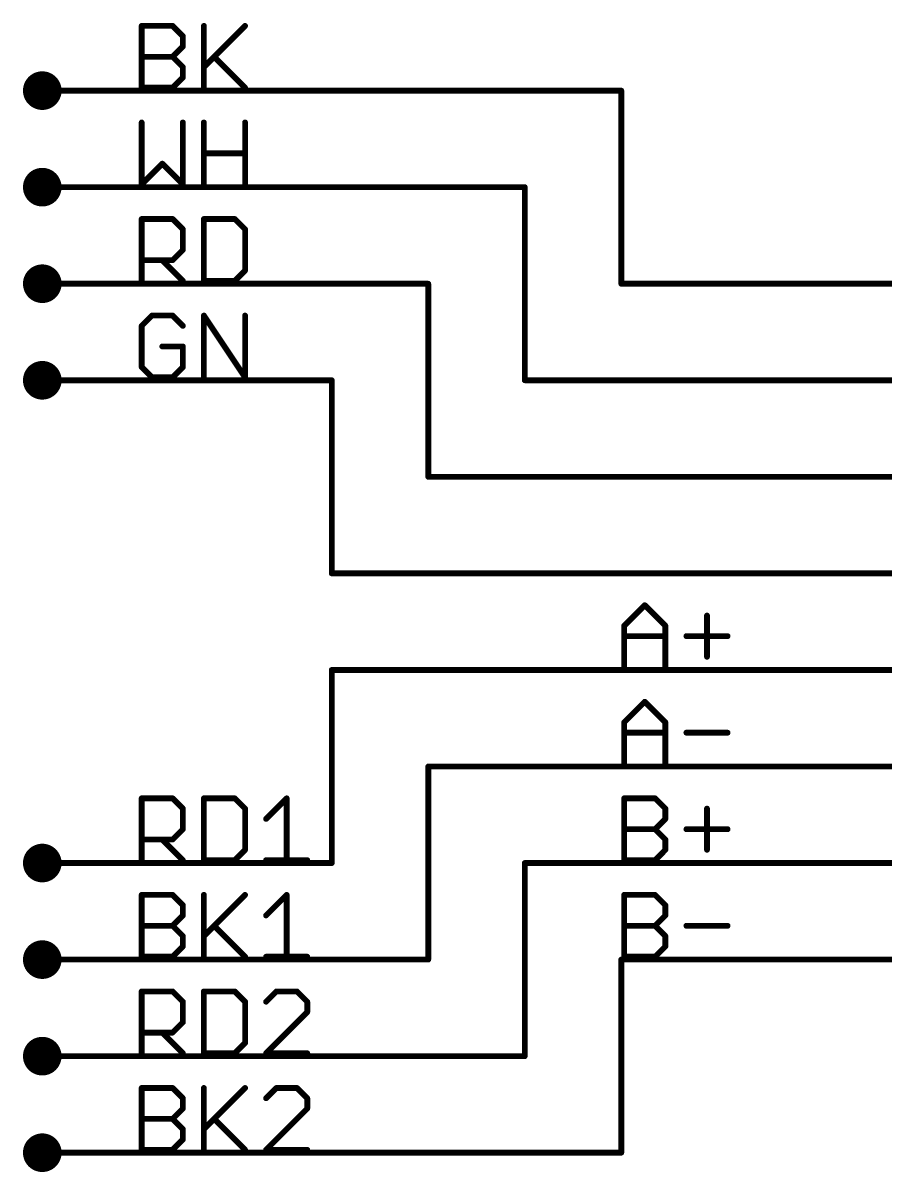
# Model space of a CAD drawing. Extents: x 0 to 387, y 0 to 260.
# Drawn here: x 146.81 to 169.5, y 131.57 to 161.8 of the extents above; entities that cross this region are included whole.
import ezdxf

# ---------------------------------------------------------------- set-up
doc = ezdxf.new("R2010")
doc.units = 0
doc.layers.add('91', color=94, linetype='CONTINUOUS')
doc.layers.add('94', color=14, linetype='CONTINUOUS')

msp = doc.modelspace()

# ---------------------------------------------------------------- linework, layer by layer
at = {"layer": '91'}
for points, const_width in [([(147.32, 159.766, 1), (147.32, 160.274, 1), (147.32, 159.766)], 0.508), ([(147.32, 160.0581, 1), (147.32, 159.9819)], 0.0762), ([(162.5981, 160.02, 1), (162.5219, 160.02)], 0.0762), ([(162.56, 159.9819, 1), (162.56, 160.0581)], 0.0762), ([(147.32, 157.226, 1), (147.32, 157.734, 1), (147.32, 157.226)], 0.508), ([(147.32, 157.5181, 1), (147.32, 157.4419)], 0.0762), ([(160.0581, 157.48, 1), (159.9819, 157.48)], 0.0762), ([(160.02, 157.4419, 1), (160.02, 157.5181)], 0.0762), ([(147.32, 154.686, 1), (147.32, 155.194, 1), (147.32, 154.686)], 0.508), ([(147.32, 154.9781, 1), (147.32, 154.9019)], 0.0762), ([(157.5181, 154.94, 1), (157.4419, 154.94)], 0.0762), ([(157.48, 154.9019, 1), (157.48, 154.9781)], 0.0762), ([(162.56, 154.9781, 1), (162.56, 154.9019)], 0.0762), ([(162.5219, 154.94, 1), (162.5981, 154.94)], 0.0762), ([(165.1, 154.9019, 1), (165.1, 154.9781)], 0.0762), ([(147.32, 152.146, 1), (147.32, 152.654, 1), (147.32, 152.146)], 0.508), ([(147.32, 152.4381, 1), (147.32, 152.3619)], 0.0762), ([(154.9781, 152.4, 1), (154.9019, 152.4)], 0.0762), ([(154.94, 152.3619, 1), (154.94, 152.4381)], 0.0762), ([(160.02, 152.4381, 1), (160.02, 152.3619)], 0.0762), ([(159.9819, 152.4, 1), (160.0581, 152.4)], 0.0762), ([(165.1, 152.3619, 1), (165.1, 152.4381)], 0.0762), ([(157.48, 149.8981, 1), (157.48, 149.8219)], 0.0762), ([(165.1, 149.8219, 1), (165.1, 149.8981)], 0.0762), ([(157.4419, 149.86, 1), (157.5181, 149.86)], 0.0762), ([(154.94, 147.3581, 1), (154.94, 147.2819)], 0.0762), ([(154.9019, 147.32, 1), (154.9781, 147.32)], 0.0762), ([(165.1, 147.2819, 1), (165.1, 147.3581)], 0.0762), ([(154.94, 144.8181, 1), (154.94, 144.7419)], 0.0762), ([(154.9781, 144.78, 1), (154.9019, 144.78)], 0.0762), ([(165.1, 144.7419, 1), (165.1, 144.8181)], 0.0762), ([(157.48, 142.2781, 1), (157.48, 142.2019)], 0.0762), ([(157.5181, 142.24, 1), (157.4419, 142.24)], 0.0762), ([(165.1, 142.2019, 1), (165.1, 142.2781)], 0.0762), ([(147.32, 139.446, 1), (147.32, 139.954, 1), (147.32, 139.446)], 0.508), ([(147.32, 139.7381, 1), (147.32, 139.6619)], 0.0762), ([(154.9019, 139.7, 1), (154.9781, 139.7)], 0.0762), ([(154.94, 139.6619, 1), (154.94, 139.7381)], 0.0762), ([(160.02, 139.7381, 1), (160.02, 139.6619)], 0.0762), ([(160.0581, 139.7, 1), (159.9819, 139.7)], 0.0762), ([(165.1, 139.6619, 1), (165.1, 139.7381)], 0.0762), ([(147.32, 136.906, 1), (147.32, 137.414, 1), (147.32, 136.906)], 0.508), ([(147.32, 137.1981, 1), (147.32, 137.1219)], 0.0762), ([(157.48, 137.1219, 1), (157.48, 137.1981)], 0.0762), ([(162.56, 137.1981, 1), (162.56, 137.1219)], 0.0762), ([(162.5981, 137.16, 1), (162.5219, 137.16)], 0.0762), ([(165.1, 137.1219, 1), (165.1, 137.1981)], 0.0762), ([(157.4419, 137.16, 1), (157.5181, 137.16)], 0.0762), ([(147.32, 134.366, 1), (147.32, 134.874, 1), (147.32, 134.366)], 0.508), ([(147.32, 134.6581, 1), (147.32, 134.5819)], 0.0762), ([(159.9819, 134.62, 1), (160.0581, 134.62)], 0.0762), ([(160.02, 134.5819, 1), (160.02, 134.6581)], 0.0762), ([(147.32, 131.826, 1), (147.32, 132.334, 1), (147.32, 131.826)], 0.508), ([(147.32, 132.1181, 1), (147.32, 132.0419)], 0.0762), ([(162.5219, 132.08, 1), (162.5981, 132.08)], 0.0762), ([(162.56, 132.0419, 1), (162.56, 132.1181)], 0.0762)]:
    msp.add_lwpolyline(points, format="xyb", dxfattribs=dict(at, const_width=const_width))
at = {"layer": '91', "const_width": 0.1524}
for points in [[(162.56, 160.02), (147.32, 160.02)], [(162.56, 154.94), (162.56, 160.02)], [(160.02, 157.48), (147.32, 157.48)], [(160.02, 152.4), (160.02, 157.48)], [(157.48, 154.94), (147.32, 154.94)], [(157.48, 149.86), (157.48, 154.94)], [(165.1, 154.94), (162.56, 154.94)], [(154.94, 152.4), (147.32, 152.4)], [(154.94, 147.32), (154.94, 152.4)], [(165.1, 152.4), (160.02, 152.4)], [(165.1, 149.86), (157.48, 149.86)], [(165.1, 147.32), (154.94, 147.32)], [(165.1, 144.78), (154.94, 144.78)], [(154.94, 144.78), (154.94, 139.7)], [(165.1, 142.24), (157.48, 142.24)], [(157.48, 142.24), (157.48, 137.16)], [(154.94, 139.7), (147.32, 139.7)], [(165.1, 139.7), (160.02, 139.7)], [(160.02, 139.7), (160.02, 134.62)], [(157.48, 137.16), (147.32, 137.16)], [(165.1, 137.16), (162.56, 137.16)], [(162.56, 137.16), (162.56, 132.08)], [(160.02, 134.62), (147.32, 134.62)], [(162.56, 132.08), (147.32, 132.08)]]:
    msp.add_lwpolyline(points, dxfattribs=at)
at = {"layer": '94', "const_width": 0.1524}
for points in [[(149.9362, 160.0962), (149.9362, 161.7232)], [(149.9362, 161.7232), (150.7497, 161.7232)], [(150.7497, 161.7232), (151.0209, 161.452)], [(151.5734, 161.7232), (151.5734, 160.0962)], [(151.5734, 160.6385), (152.658, 161.7232)], [(151.0209, 161.452), (151.0209, 161.1809)], [(151.0209, 161.1809), (150.7497, 160.9097)], [(149.9362, 160.9097), (150.7497, 160.9097)], [(150.7497, 160.9097), (151.0209, 160.6385)], [(151.8445, 160.9097), (152.658, 160.0962)], [(151.0209, 160.6385), (151.0209, 160.3674)], [(151.0209, 160.3674), (150.7497, 160.0962)], [(150.7497, 160.0962), (149.9362, 160.0962)], [(149.9362, 159.1832), (149.9362, 157.5562)], [(151.0209, 157.5562), (151.0209, 159.1832)], [(151.5734, 157.5562), (151.5734, 159.1832)], [(152.658, 159.1832), (152.658, 157.5562)], [(151.5734, 158.3697), (152.658, 158.3697)], [(149.9362, 157.5562), (150.4785, 158.0985)], [(150.4785, 158.0985), (151.0209, 157.5562)], [(149.9362, 155.0162), (149.9362, 156.6432)], [(149.9362, 156.6432), (150.7497, 156.6432)], [(150.7497, 156.6432), (151.0209, 156.372)], [(151.5734, 156.6432), (151.5734, 155.0162)], [(152.3869, 156.6432), (151.5734, 156.6432)], [(152.658, 156.372), (152.3869, 156.6432)], [(151.0209, 156.372), (151.0209, 155.8297)], [(152.658, 155.2874), (152.658, 156.372)], [(151.0209, 155.8297), (150.7497, 155.5585)], [(150.7497, 155.5585), (149.9362, 155.5585)], [(150.4785, 155.5585), (151.0209, 155.0162)], [(151.5734, 155.0162), (152.3869, 155.0162)], [(152.3869, 155.0162), (152.658, 155.2874)], [(165.1, 154.94), (170.18, 154.94)], [(150.2074, 154.1032), (149.9362, 153.832)], [(150.7497, 154.1032), (150.2074, 154.1032)], [(151.0209, 153.832), (150.7497, 154.1032)], [(151.5734, 152.4762), (151.5734, 154.1032)], [(151.5734, 154.1032), (152.658, 152.4762)], [(152.658, 152.4762), (152.658, 154.1032)], [(149.9362, 153.832), (149.9362, 152.7474)], [(151.0209, 153.2897), (150.4785, 153.2897)], [(151.0209, 152.7474), (151.0209, 153.2897)], [(149.9362, 152.7474), (150.2074, 152.4762)], [(150.7497, 152.4762), (151.0209, 152.7474)], [(150.2074, 152.4762), (150.7497, 152.4762)], [(165.1, 152.4), (170.18, 152.4)], [(165.1, 149.86), (170.18, 149.86)], [(165.1, 147.32), (170.18, 147.32)], [(162.6362, 145.9409), (163.1785, 146.4832)], [(163.1785, 146.4832), (163.7209, 145.9409)], [(162.6362, 144.8562), (162.6362, 145.9409)], [(163.7209, 145.9409), (163.7209, 144.8562)], [(164.8157, 146.212), (164.8157, 145.1274)], [(162.6362, 145.6697), (163.7209, 145.6697)], [(164.2734, 145.6697), (165.358, 145.6697)], [(165.1, 144.78), (170.18, 144.78)], [(162.6362, 143.4009), (163.1785, 143.9432)], [(163.1785, 143.9432), (163.7209, 143.4009)], [(162.6362, 142.3162), (162.6362, 143.4009)], [(163.7209, 143.4009), (163.7209, 142.3162)], [(162.6362, 143.1297), (163.7209, 143.1297)], [(164.2734, 143.1297), (165.358, 143.1297)], [(165.1, 142.24), (170.18, 142.24)], [(149.9362, 139.7762), (149.9362, 141.4032)], [(149.9362, 141.4032), (150.7497, 141.4032)], [(150.7497, 141.4032), (151.0209, 141.132)], [(151.5734, 141.4032), (151.5734, 139.7762)], [(152.3869, 141.4032), (151.5734, 141.4032)], [(152.658, 141.132), (152.3869, 141.4032)], [(153.2105, 140.8609), (153.7528, 141.4032)], [(153.7528, 141.4032), (153.7528, 139.7762)], [(162.6362, 139.7762), (162.6362, 141.4032)], [(162.6362, 141.4032), (163.4497, 141.4032)], [(163.4497, 141.4032), (163.7209, 141.132)], [(151.0209, 141.132), (151.0209, 140.5897)], [(152.658, 140.0474), (152.658, 141.132)], [(163.7209, 141.132), (163.7209, 140.8609)], [(164.8157, 141.132), (164.8157, 140.0474)], [(163.7209, 140.8609), (163.4497, 140.5897)], [(151.0209, 140.5897), (150.7497, 140.3185)], [(162.6362, 140.5897), (163.4497, 140.5897)], [(163.4497, 140.5897), (163.7209, 140.3185)], [(164.2734, 140.5897), (165.358, 140.5897)], [(150.7497, 140.3185), (149.9362, 140.3185)], [(150.4785, 140.3185), (151.0209, 139.7762)], [(163.7209, 140.3185), (163.7209, 140.0474)], [(152.3869, 139.7762), (152.658, 140.0474)], [(163.7209, 140.0474), (163.4497, 139.7762)], [(151.5734, 139.7762), (152.3869, 139.7762)], [(153.2105, 139.7762), (154.2952, 139.7762)], [(163.4497, 139.7762), (162.6362, 139.7762)], [(165.1, 139.7), (170.18, 139.7)], [(149.9362, 137.2362), (149.9362, 138.8632)], [(149.9362, 138.8632), (150.7497, 138.8632)], [(150.7497, 138.8632), (151.0209, 138.592)], [(151.5734, 138.8632), (151.5734, 137.2362)], [(151.5734, 137.7785), (152.658, 138.8632)], [(153.2105, 138.3209), (153.7528, 138.8632)], [(153.7528, 138.8632), (153.7528, 137.2362)], [(162.6362, 137.2362), (162.6362, 138.8632)], [(162.6362, 138.8632), (163.4497, 138.8632)], [(163.4497, 138.8632), (163.7209, 138.592)], [(151.0209, 138.592), (151.0209, 138.3209)], [(163.7209, 138.592), (163.7209, 138.3209)], [(151.0209, 138.3209), (150.7497, 138.0497)], [(163.7209, 138.3209), (163.4497, 138.0497)], [(149.9362, 138.0497), (150.7497, 138.0497)], [(150.7497, 138.0497), (151.0209, 137.7785)], [(151.0209, 137.7785), (151.0209, 137.5074)], [(151.8445, 138.0497), (152.658, 137.2362)], [(162.6362, 138.0497), (163.4497, 138.0497)], [(163.4497, 138.0497), (163.7209, 137.7785)], [(163.7209, 137.7785), (163.7209, 137.5074)], [(164.2734, 138.0497), (165.358, 138.0497)], [(151.0209, 137.5074), (150.7497, 137.2362)], [(163.7209, 137.5074), (163.4497, 137.2362)], [(150.7497, 137.2362), (149.9362, 137.2362)], [(153.2105, 137.2362), (154.2952, 137.2362)], [(163.4497, 137.2362), (162.6362, 137.2362)], [(165.1, 137.16), (170.18, 137.16)], [(149.9362, 134.6962), (149.9362, 136.3232)], [(149.9362, 136.3232), (150.7497, 136.3232)], [(150.7497, 136.3232), (151.0209, 136.052)], [(151.5734, 136.3232), (151.5734, 134.6962)], [(152.3869, 136.3232), (151.5734, 136.3232)], [(152.658, 136.052), (152.3869, 136.3232)], [(153.4817, 136.3232), (153.2105, 136.052)], [(154.024, 136.3232), (153.4817, 136.3232)], [(154.2952, 136.052), (154.024, 136.3232)], [(151.0209, 136.052), (151.0209, 135.5097)], [(152.658, 134.9674), (152.658, 136.052)], [(154.2952, 135.7809), (154.2952, 136.052)], [(153.2105, 134.6962), (154.2952, 135.7809)], [(151.0209, 135.5097), (150.7497, 135.2385)], [(150.7497, 135.2385), (149.9362, 135.2385)], [(150.4785, 135.2385), (151.0209, 134.6962)], [(152.3869, 134.6962), (152.658, 134.9674)], [(151.5734, 134.6962), (152.3869, 134.6962)], [(154.2952, 134.6962), (153.2105, 134.6962)], [(149.9362, 132.1562), (149.9362, 133.7832)], [(149.9362, 133.7832), (150.7497, 133.7832)], [(150.7497, 133.7832), (151.0209, 133.512)], [(151.5734, 133.7832), (151.5734, 132.1562)], [(151.5734, 132.6985), (152.658, 133.7832)], [(153.4817, 133.7832), (153.2105, 133.512)], [(154.024, 133.7832), (153.4817, 133.7832)], [(154.2952, 133.512), (154.024, 133.7832)], [(151.0209, 133.2409), (150.7497, 132.9697)], [(151.0209, 133.512), (151.0209, 133.2409)], [(153.2105, 132.1562), (154.2952, 133.2409)], [(154.2952, 133.2409), (154.2952, 133.512)], [(149.9362, 132.9697), (150.7497, 132.9697)], [(150.7497, 132.9697), (151.0209, 132.6985)], [(151.8445, 132.9697), (152.658, 132.1562)], [(151.0209, 132.6985), (151.0209, 132.4274)], [(151.0209, 132.4274), (150.7497, 132.1562)], [(150.7497, 132.1562), (149.9362, 132.1562)], [(154.2952, 132.1562), (153.2105, 132.1562)]]:
    msp.add_lwpolyline(points, dxfattribs=at)
at = {"layer": '94', "const_width": 0.0762}
for points in [[(149.9743, 161.7232, 1), (149.8981, 161.7232)], [(149.9362, 161.7613, 1), (149.9362, 161.6851)], [(150.7766, 161.7501, 1), (150.7228, 161.6962)], [(150.7497, 161.6851, 1), (150.7497, 161.7613)], [(151.6115, 161.7232, 1), (151.5353, 161.7232)], [(152.685, 161.6962, 1), (152.6311, 161.7501)], [(151.059, 161.452, 1), (150.9828, 161.452)], [(150.9939, 161.4251, 1), (151.0478, 161.479)], [(150.9828, 161.1809, 1), (151.059, 161.1809)], [(151.0478, 161.1539, 1), (150.9939, 161.2078)], [(149.9362, 160.9478, 1), (149.9362, 160.8716)], [(150.7766, 160.9366, 1), (150.7228, 160.8828)], [(150.7228, 160.9366, 1), (150.7766, 160.8828)], [(150.7497, 160.8716, 1), (150.7497, 160.9478)], [(151.8715, 160.9366, 1), (151.8176, 160.8828)], [(151.059, 160.6385, 1), (150.9828, 160.6385)], [(150.9939, 160.6116, 1), (151.0478, 160.6655)], [(151.5464, 160.6655, 1), (151.6003, 160.6116)], [(150.9828, 160.3674, 1), (151.059, 160.3674)], [(151.0478, 160.3404, 1), (150.9939, 160.3943)], [(149.9362, 160.1343, 1), (149.9362, 160.0581)], [(149.8981, 160.0962, 1), (149.9743, 160.0962)], [(150.7228, 160.1231, 1), (150.7766, 160.0693)], [(150.7497, 160.0581, 1), (150.7497, 160.1343)], [(151.5353, 160.0962, 1), (151.6115, 160.0962)], [(152.6311, 160.0693, 1), (152.685, 160.1231)], [(149.9743, 159.1832, 1), (149.8981, 159.1832)], [(151.059, 159.1832, 1), (150.9828, 159.1832)], [(151.6115, 159.1832, 1), (151.5353, 159.1832)], [(152.6961, 159.1832, 1), (152.6199, 159.1832)], [(151.5734, 158.4078, 1), (151.5734, 158.3316)], [(152.658, 158.3316, 1), (152.658, 158.4078)], [(150.5055, 158.1255, 1), (150.4516, 158.0716)], [(150.5055, 158.0716, 1), (150.4516, 158.1255)], [(149.8981, 157.5562, 1), (149.9743, 157.5562)], [(149.9093, 157.5831, 1), (149.9631, 157.5293)], [(150.9828, 157.5562, 1), (151.059, 157.5562)], [(150.9939, 157.5293, 1), (151.0478, 157.5831)], [(151.5353, 157.5562, 1), (151.6115, 157.5562)], [(152.6199, 157.5562, 1), (152.6961, 157.5562)], [(149.9743, 156.6432, 1), (149.8981, 156.6432)], [(149.9362, 156.6813, 1), (149.9362, 156.6051)], [(150.7766, 156.6701, 1), (150.7228, 156.6162)], [(150.7497, 156.6051, 1), (150.7497, 156.6813)], [(151.6115, 156.6432, 1), (151.5353, 156.6432)], [(151.5734, 156.6813, 1), (151.5734, 156.6051)], [(152.4138, 156.6701, 1), (152.3599, 156.6162)], [(152.3869, 156.6051, 1), (152.3869, 156.6813)], [(151.059, 156.372, 1), (150.9828, 156.372)], [(150.9939, 156.3451, 1), (151.0478, 156.399)], [(152.6961, 156.372, 1), (152.6199, 156.372)], [(152.6311, 156.3451, 1), (152.685, 156.399)], [(150.9828, 155.8297, 1), (151.059, 155.8297)], [(151.0478, 155.8028, 1), (150.9939, 155.8566)], [(149.9362, 155.5966, 1), (149.9362, 155.5204)], [(150.5055, 155.5855, 1), (150.4516, 155.5316)], [(150.7228, 155.5855, 1), (150.7766, 155.5316)], [(150.7497, 155.5204, 1), (150.7497, 155.5966)], [(150.9939, 154.9893, 1), (151.0478, 155.0431)], [(151.5734, 155.0543, 1), (151.5734, 154.9781)], [(152.3599, 155.0431, 1), (152.4138, 154.9893)], [(152.3869, 154.9781, 1), (152.3869, 155.0543)], [(152.6199, 155.2874, 1), (152.6961, 155.2874)], [(152.685, 155.2604, 1), (152.6311, 155.3143)], [(149.8981, 155.0162, 1), (149.9743, 155.0162)], [(151.5353, 155.0162, 1), (151.6115, 155.0162)], [(165.1, 154.9781, 1), (165.1, 154.9019)], [(150.2074, 154.1413, 1), (150.2074, 154.0651)], [(150.2343, 154.0762, 1), (150.1804, 154.1301)], [(150.7766, 154.1301, 1), (150.7228, 154.0762)], [(150.7497, 154.0651, 1), (150.7497, 154.1413)], [(151.6115, 154.1032, 1), (151.5353, 154.1032)], [(151.6051, 154.1243, 1), (151.5417, 154.0821)], [(152.6961, 154.1032, 1), (152.6199, 154.1032)], [(149.9743, 153.832, 1), (149.8981, 153.832)], [(149.9093, 153.859, 1), (149.9631, 153.8051)], [(150.9939, 153.8051, 1), (151.0478, 153.859)], [(150.4785, 153.3278, 1), (150.4785, 153.2516)], [(151.059, 153.2897, 1), (150.9828, 153.2897)], [(151.0209, 153.2516, 1), (151.0209, 153.3278)], [(149.9631, 152.7743, 1), (149.9093, 152.7204)], [(149.8981, 152.7474, 1), (149.9743, 152.7474)], [(150.9828, 152.7474, 1), (151.059, 152.7474)], [(151.0478, 152.7204, 1), (150.9939, 152.7743)], [(150.2074, 152.5143, 1), (150.2074, 152.4381)], [(150.1804, 152.4493, 1), (150.2343, 152.5031)], [(150.7228, 152.5031, 1), (150.7766, 152.4493)], [(150.7497, 152.4381, 1), (150.7497, 152.5143)], [(151.5353, 152.4762, 1), (151.6115, 152.4762)], [(152.6199, 152.4762, 1), (152.6961, 152.4762)], [(152.6263, 152.4551, 1), (152.6897, 152.4973)], [(165.1, 152.4381, 1), (165.1, 152.3619)], [(165.1, 149.8981, 1), (165.1, 149.8219)], [(165.1, 147.3581, 1), (165.1, 147.2819)], [(163.2055, 146.5101, 1), (163.1516, 146.4562)], [(163.2055, 146.4562, 1), (163.1516, 146.5101)], [(162.6743, 145.9409, 1), (162.5981, 145.9409)], [(162.6093, 145.9678, 1), (162.6631, 145.9139)], [(163.759, 145.9409, 1), (163.6828, 145.9409)], [(163.6939, 145.9139, 1), (163.7478, 145.9678)], [(164.8538, 146.212, 1), (164.7776, 146.212)], [(162.6362, 145.7078, 1), (162.6362, 145.6316)], [(163.7209, 145.6316, 1), (163.7209, 145.7078)], [(164.2734, 145.7078, 1), (164.2734, 145.6316)], [(165.358, 145.6316, 1), (165.358, 145.7078)], [(164.7776, 145.1274, 1), (164.8538, 145.1274)], [(162.5981, 144.8562, 1), (162.6743, 144.8562)], [(163.6828, 144.8562, 1), (163.759, 144.8562)], [(165.1, 144.8181, 1), (165.1, 144.7419)], [(163.2055, 143.9701, 1), (163.1516, 143.9162)], [(163.2055, 143.9162, 1), (163.1516, 143.9701)], [(162.6743, 143.4009, 1), (162.5981, 143.4009)], [(162.6093, 143.4278, 1), (162.6631, 143.3739)], [(163.759, 143.4009, 1), (163.6828, 143.4009)], [(163.6939, 143.3739, 1), (163.7478, 143.4278)], [(162.6362, 143.1678, 1), (162.6362, 143.0916)], [(163.7209, 143.0916, 1), (163.7209, 143.1678)], [(164.2734, 143.1678, 1), (164.2734, 143.0916)], [(165.358, 143.0916, 1), (165.358, 143.1678)], [(162.5981, 142.3162, 1), (162.6743, 142.3162)], [(163.6828, 142.3162, 1), (163.759, 142.3162)], [(165.1, 142.2781, 1), (165.1, 142.2019)], [(149.9743, 141.4032, 1), (149.8981, 141.4032)], [(149.9362, 141.4413, 1), (149.9362, 141.3651)], [(150.7766, 141.4301, 1), (150.7228, 141.3762)], [(150.7497, 141.3651, 1), (150.7497, 141.4413)], [(151.6115, 141.4032, 1), (151.5353, 141.4032)], [(151.5734, 141.4413, 1), (151.5734, 141.3651)], [(152.4138, 141.4301, 1), (152.3599, 141.3762)], [(152.3869, 141.3651, 1), (152.3869, 141.4413)], [(153.7909, 141.4032, 1), (153.7147, 141.4032)], [(153.7798, 141.3762, 1), (153.7259, 141.4301)], [(162.6743, 141.4032, 1), (162.5981, 141.4032)], [(162.6362, 141.4413, 1), (162.6362, 141.3651)], [(163.4766, 141.4301, 1), (163.4228, 141.3762)], [(163.4497, 141.3651, 1), (163.4497, 141.4413)], [(151.059, 141.132, 1), (150.9828, 141.132)], [(150.9939, 141.1051, 1), (151.0478, 141.159)], [(152.6961, 141.132, 1), (152.6199, 141.132)], [(152.6311, 141.1051, 1), (152.685, 141.159)], [(163.759, 141.132, 1), (163.6828, 141.132)], [(163.6939, 141.1051, 1), (163.7478, 141.159)], [(164.8538, 141.132, 1), (164.7776, 141.132)], [(153.1836, 140.8878, 1), (153.2375, 140.8339)], [(163.6828, 140.8609, 1), (163.759, 140.8609)], [(163.7478, 140.8339, 1), (163.6939, 140.8878)], [(150.9828, 140.5897, 1), (151.059, 140.5897)], [(151.0478, 140.5628, 1), (150.9939, 140.6166)], [(162.6362, 140.6278, 1), (162.6362, 140.5516)], [(163.4766, 140.6166, 1), (163.4228, 140.5628)], [(163.4228, 140.6166, 1), (163.4766, 140.5628)], [(163.4497, 140.5516, 1), (163.4497, 140.6278)], [(164.2734, 140.6278, 1), (164.2734, 140.5516)], [(165.358, 140.5516, 1), (165.358, 140.6278)], [(149.9362, 140.3566, 1), (149.9362, 140.2804)], [(150.5055, 140.3455, 1), (150.4516, 140.2916)], [(150.7228, 140.3455, 1), (150.7766, 140.2916)], [(150.7497, 140.2804, 1), (150.7497, 140.3566)], [(163.759, 140.3185, 1), (163.6828, 140.3185)], [(163.6939, 140.2916, 1), (163.7478, 140.3455)], [(152.6199, 140.0474, 1), (152.6961, 140.0474)], [(152.685, 140.0204, 1), (152.6311, 140.0743)], [(163.6828, 140.0474, 1), (163.759, 140.0474)], [(163.7478, 140.0204, 1), (163.6939, 140.0743)], [(164.7776, 140.0474, 1), (164.8538, 140.0474)], [(149.8981, 139.7762, 1), (149.9743, 139.7762)], [(150.9939, 139.7493, 1), (151.0478, 139.8031)], [(151.5734, 139.8143, 1), (151.5734, 139.7381)], [(151.5353, 139.7762, 1), (151.6115, 139.7762)], [(152.3599, 139.8031, 1), (152.4138, 139.7493)], [(152.3869, 139.7381, 1), (152.3869, 139.8143)], [(153.2105, 139.8143, 1), (153.2105, 139.7381)], [(153.7147, 139.7762, 1), (153.7909, 139.7762)], [(154.2952, 139.7381, 1), (154.2952, 139.8143)], [(162.6362, 139.8143, 1), (162.6362, 139.7381)], [(162.5981, 139.7762, 1), (162.6743, 139.7762)], [(163.4228, 139.8031, 1), (163.4766, 139.7493)], [(163.4497, 139.7381, 1), (163.4497, 139.8143)], [(165.1, 139.7381, 1), (165.1, 139.6619)], [(149.9743, 138.8632, 1), (149.8981, 138.8632)], [(149.9362, 138.9013, 1), (149.9362, 138.8251)], [(150.7766, 138.8901, 1), (150.7228, 138.8362)], [(150.7497, 138.8251, 1), (150.7497, 138.9013)], [(151.6115, 138.8632, 1), (151.5353, 138.8632)], [(152.685, 138.8362, 1), (152.6311, 138.8901)], [(153.7909, 138.8632, 1), (153.7147, 138.8632)], [(153.7798, 138.8362, 1), (153.7259, 138.8901)], [(162.6743, 138.8632, 1), (162.5981, 138.8632)], [(162.6362, 138.9013, 1), (162.6362, 138.8251)], [(163.4766, 138.8901, 1), (163.4228, 138.8362)], [(163.4497, 138.8251, 1), (163.4497, 138.9013)], [(151.059, 138.592, 1), (150.9828, 138.592)], [(150.9939, 138.5651, 1), (151.0478, 138.619)], [(163.759, 138.592, 1), (163.6828, 138.592)], [(163.6939, 138.5651, 1), (163.7478, 138.619)], [(150.9828, 138.3209, 1), (151.059, 138.3209)], [(151.0478, 138.2939, 1), (150.9939, 138.3478)], [(153.1836, 138.3478, 1), (153.2375, 138.2939)], [(163.6828, 138.3209, 1), (163.759, 138.3209)], [(163.7478, 138.2939, 1), (163.6939, 138.3478)], [(149.9362, 138.0878, 1), (149.9362, 138.0116)], [(150.7766, 138.0766, 1), (150.7228, 138.0228)], [(150.7228, 138.0766, 1), (150.7766, 138.0228)], [(150.7497, 138.0116, 1), (150.7497, 138.0878)], [(151.059, 137.7785, 1), (150.9828, 137.7785)], [(150.9939, 137.7516, 1), (151.0478, 137.8055)], [(151.5464, 137.8055, 1), (151.6003, 137.7516)], [(151.8715, 138.0766, 1), (151.8176, 138.0228)], [(162.6362, 138.0878, 1), (162.6362, 138.0116)], [(163.4766, 138.0766, 1), (163.4228, 138.0228)], [(163.4228, 138.0766, 1), (163.4766, 138.0228)], [(163.4497, 138.0116, 1), (163.4497, 138.0878)], [(163.759, 137.7785, 1), (163.6828, 137.7785)], [(163.6939, 137.7516, 1), (163.7478, 137.8055)], [(164.2734, 138.0878, 1), (164.2734, 138.0116)], [(165.358, 138.0116, 1), (165.358, 138.0878)], [(150.9828, 137.5074, 1), (151.059, 137.5074)], [(151.0478, 137.4804, 1), (150.9939, 137.5343)], [(163.6828, 137.5074, 1), (163.759, 137.5074)], [(163.7478, 137.4804, 1), (163.6939, 137.5343)], [(149.9362, 137.2743, 1), (149.9362, 137.1981)], [(149.8981, 137.2362, 1), (149.9743, 137.2362)], [(150.7228, 137.2631, 1), (150.7766, 137.2093)], [(150.7497, 137.1981, 1), (150.7497, 137.2743)], [(151.5353, 137.2362, 1), (151.6115, 137.2362)], [(152.6311, 137.2093, 1), (152.685, 137.2631)], [(153.2105, 137.2743, 1), (153.2105, 137.1981)], [(153.7147, 137.2362, 1), (153.7909, 137.2362)], [(154.2952, 137.1981, 1), (154.2952, 137.2743)], [(162.6362, 137.2743, 1), (162.6362, 137.1981)], [(162.5981, 137.2362, 1), (162.6743, 137.2362)], [(163.4228, 137.2631, 1), (163.4766, 137.2093)], [(163.4497, 137.1981, 1), (163.4497, 137.2743)], [(165.1, 137.1981, 1), (165.1, 137.1219)], [(149.9743, 136.3232, 1), (149.8981, 136.3232)], [(149.9362, 136.3613, 1), (149.9362, 136.2851)], [(150.7766, 136.3501, 1), (150.7228, 136.2962)], [(150.7497, 136.2851, 1), (150.7497, 136.3613)], [(151.6115, 136.3232, 1), (151.5353, 136.3232)], [(151.5734, 136.3613, 1), (151.5734, 136.2851)], [(152.4138, 136.3501, 1), (152.3599, 136.2962)], [(152.3869, 136.2851, 1), (152.3869, 136.3613)], [(153.4817, 136.3613, 1), (153.4817, 136.2851)], [(153.5086, 136.2962, 1), (153.4547, 136.3501)], [(154.0509, 136.3501, 1), (153.9971, 136.2962)], [(154.024, 136.2851, 1), (154.024, 136.3613)], [(151.059, 136.052, 1), (150.9828, 136.052)], [(150.9939, 136.0251, 1), (151.0478, 136.079)], [(152.6961, 136.052, 1), (152.6199, 136.052)], [(152.6311, 136.0251, 1), (152.685, 136.079)], [(153.1836, 136.079, 1), (153.2375, 136.0251)], [(154.3333, 136.052, 1), (154.2571, 136.052)], [(154.2682, 136.0251, 1), (154.3221, 136.079)], [(154.2571, 135.7809, 1), (154.3333, 135.7809)], [(154.3221, 135.7539, 1), (154.2682, 135.8078)], [(150.9828, 135.5097, 1), (151.059, 135.5097)], [(151.0478, 135.4828, 1), (150.9939, 135.5366)], [(149.9362, 135.2766, 1), (149.9362, 135.2004)], [(150.5055, 135.2655, 1), (150.4516, 135.2116)], [(150.7228, 135.2655, 1), (150.7766, 135.2116)], [(150.7497, 135.2004, 1), (150.7497, 135.2766)], [(152.6199, 134.9674, 1), (152.6961, 134.9674)], [(152.685, 134.9404, 1), (152.6311, 134.9943)], [(149.8981, 134.6962, 1), (149.9743, 134.6962)], [(150.9939, 134.6693, 1), (151.0478, 134.7231)], [(151.5734, 134.7343, 1), (151.5734, 134.6581)], [(151.5353, 134.6962, 1), (151.6115, 134.6962)], [(152.3599, 134.7231, 1), (152.4138, 134.6693)], [(152.3869, 134.6581, 1), (152.3869, 134.7343)], [(153.2105, 134.7343, 1), (153.2105, 134.6581)], [(153.1836, 134.7231, 1), (153.2375, 134.6693)], [(154.2952, 134.6581, 1), (154.2952, 134.7343)], [(149.9743, 133.7832, 1), (149.8981, 133.7832)], [(149.9362, 133.8213, 1), (149.9362, 133.7451)], [(150.7766, 133.8101, 1), (150.7228, 133.7562)], [(150.7497, 133.7451, 1), (150.7497, 133.8213)], [(151.6115, 133.7832, 1), (151.5353, 133.7832)], [(152.685, 133.7562, 1), (152.6311, 133.8101)], [(153.4817, 133.8213, 1), (153.4817, 133.7451)], [(153.5086, 133.7562, 1), (153.4547, 133.8101)], [(154.0509, 133.8101, 1), (153.9971, 133.7562)], [(154.024, 133.7451, 1), (154.024, 133.8213)], [(151.059, 133.512, 1), (150.9828, 133.512)], [(150.9939, 133.4851, 1), (151.0478, 133.539)], [(151.0478, 133.2139, 1), (150.9939, 133.2678)], [(153.1836, 133.539, 1), (153.2375, 133.4851)], [(154.3333, 133.512, 1), (154.2571, 133.512)], [(154.2682, 133.4851, 1), (154.3221, 133.539)], [(154.3221, 133.2139, 1), (154.2682, 133.2678)], [(149.9362, 133.0078, 1), (149.9362, 132.9316)], [(150.7766, 132.9966, 1), (150.7228, 132.9428)], [(150.7228, 132.9966, 1), (150.7766, 132.9428)], [(150.7497, 132.9316, 1), (150.7497, 133.0078)], [(150.9828, 133.2409, 1), (151.059, 133.2409)], [(151.8715, 132.9966, 1), (151.8176, 132.9428)], [(154.2571, 133.2409, 1), (154.3333, 133.2409)], [(151.059, 132.6985, 1), (150.9828, 132.6985)], [(150.9939, 132.6716, 1), (151.0478, 132.7255)], [(151.5464, 132.7255, 1), (151.6003, 132.6716)], [(150.9828, 132.4274, 1), (151.059, 132.4274)], [(151.0478, 132.4004, 1), (150.9939, 132.4543)], [(149.9362, 132.1943, 1), (149.9362, 132.1181)], [(149.8981, 132.1562, 1), (149.9743, 132.1562)], [(150.7228, 132.1831, 1), (150.7766, 132.1293)], [(150.7497, 132.1181, 1), (150.7497, 132.1943)], [(151.5353, 132.1562, 1), (151.6115, 132.1562)], [(152.6311, 132.1293, 1), (152.685, 132.1831)], [(153.2105, 132.1943, 1), (153.2105, 132.1181)], [(153.1836, 132.1831, 1), (153.2375, 132.1293)], [(154.2952, 132.1181, 1), (154.2952, 132.1943)]]:
    msp.add_lwpolyline(points, format="xyb", dxfattribs=at)

doc.saveas('drawing.dxf')
